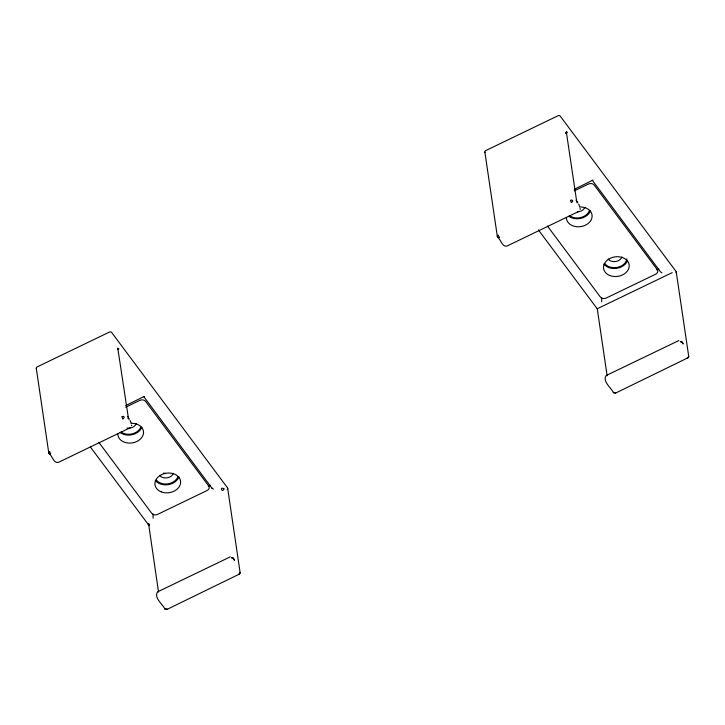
<?xml version="1.0" encoding="UTF-8"?>
<svg xmlns="http://www.w3.org/2000/svg" width="725" height="725" viewBox="0 0 725 725"><rect width="100%" height="100%" fill="white"/><g stroke="black" fill="none" stroke-linecap="round" stroke-linejoin="round"><path stroke-width="1.09" d="M117.74 348.952L117.785 348.236L128.361 417.817L127.944 418.497M566.343 131.941L576.765 201.949M117.785 348.236L118.8 348.607L117.967 349.559M158.539 592.098L148.788 525.181L90.326 446.908M153.075 518.221L153.075 513.934M601.696 301.817L601.659 297.64M615.625 393.059L615.652 392.651A1.722 1.314 -8.4 0 1 613.323 392.27A1.722 1.033 -36.7 0 0 614.99 392.651L615.525 393.113L687.862 357.833A1.722 1.314 -8.4 0 0 688.542 356.002A1.722 1.033 -36.7 0 1 687.2 357.833L687.735 358.286M607.124 375.758L597.255 308.732L672.22 272.636M565.862 133.237L566.433 131.678L567.385 132.285L566.162 133.463L565.772 133.056M144.32 396.376L125.642 405.638M592.869 180.135L574.227 189.37M680.394 341.819C681.056 340.152 683.168 343.025 683.131 344.031L681.69 341.992L680.376 341.475M166.94 609.435L167.067 608.982A1.722 1.314 -8.4 0 1 164.738 608.601A1.722 1.033 -36.7 0 0 166.406 608.973L166.94 609.435L239.277 574.155A1.722 1.314 -8.4 0 0 239.957 572.324A1.722 1.033 -36.7 0 1 238.616 574.155L239.15 574.617M125.679 407.205L139.78 400.408A4.305 3.281 -8.4 0 1 145.598 401.36L208.691 485.986A4.305 3.281 -8.4 0 1 206.988 490.562L157.642 514.36A4.305 3.281 -8.4 0 1 151.824 513.418L98.799 442.286M574.263 190.883L588.365 184.087A4.305 3.281 -8.4 0 1 594.183 185.029L657.276 269.664A4.305 3.281 -8.4 0 1 655.572 274.24L606.227 298.038A4.305 3.281 -8.4 0 1 600.409 297.087L547.384 225.964M130.464 427.632L58.254 462.45C53.432 463.465 52.173 455.49 49.037 453.533M579.048 211.301L506.838 246.128C502.017 247.143 500.757 239.168 497.622 237.211M208.283 486.257L210.295 485.288M656.868 269.927L658.88 268.957M678.872 340.532L606.154 375.532C602.049 381.205 611.465 388.183 613.413 392.533M230.287 556.854L157.57 591.863C153.464 597.536 162.88 604.505 164.829 608.855M127.301 416.531L127.89 416.793M576.022 200.163L576.466 200.408M231.592 557.833L233.078 558.168L234.547 560.362L233.106 557.924L231.9 557.915M680.82 341.52L681.69 341.992M661.925 272.772L660.575 271.966L592.298 180.244M213.449 489.103L211.999 488.242L143.704 396.493M232.236 557.842L233.106 558.313M576.946 201.487L577.743 202.909L576.901 201.713M128.361 417.817L129.159 419.231L128.325 418.035M148.707 525.553C151.244 526.694 147.855 521.239 148.326 524.701M538.376 229.861L597.228 308.805M211.999 488.242L211.745 487.753M578.668 204.133L579.638 206.453M130.083 420.455L131.053 422.775M676.226 271.793L688.705 356.31M484.88 152.123L497.359 236.64M227.641 488.115L240.12 572.632M36.295 368.445L48.774 452.962M580.109 208.383L580.163 209.453M131.569 425.067L131.578 425.774M589.407 210.712A11.845 9.017 -8.4 0 1 569.56 215.651M584.876 207.278A7.54 5.737 -8.4 0 1 577.508 211.881M590.431 210.884A12.923 9.842 -8.4 0 1 568.781 216.267M621.968 257.031A7.54 5.737 -8.4 0 1 615.579 261.535A7.54 5.737 -8.4 0 1 608.184 259.024M626.889 258.888A11.845 9.017 -8.4 0 1 617.464 267.362A11.845 9.017 -8.4 0 1 604.831 263.601M627.524 260.628A12.923 9.842 -8.4 0 1 616.567 268.359A12.923 9.842 -8.4 0 1 603.889 264.054M579.556 206.978A12.923 9.842 -8.4 0 1 592.126 216.313A12.923 9.842 -8.4 0 1 578.976 226.78A12.923 9.842 -8.4 0 1 566.406 217.446M140.822 427.043A11.845 9.017 -8.4 0 1 120.975 431.973M136.291 423.608A7.54 5.737 -8.4 0 1 126.984 428.094M141.846 427.206A12.923 9.842 -8.4 0 1 120.196 432.589M173.384 473.353A7.54 5.737 -8.4 0 1 166.995 477.866A7.54 5.737 -8.4 0 1 159.6 475.355M177.906 476.787A11.845 9.017 -8.4 0 1 167.865 483.874A11.845 9.017 -8.4 0 1 156.247 479.932M178.939 476.959A12.923 9.842 -8.4 0 1 167.983 484.681A12.923 9.842 -8.4 0 1 155.304 480.385M165.318 473.262A7.54 5.737 -8.4 0 1 163.379 473.144M130.971 423.3A12.923 9.842 -8.4 0 1 143.541 432.635A12.923 9.842 -8.4 0 1 130.391 443.102A12.923 9.842 -8.4 0 1 117.822 433.767M676.017 272.808A1.722 1.314 -8.4 0 0 676.062 271.485L560.262 116.163A1.722 1.314 -8.4 0 0 557.933 115.782L485.723 150.601A1.722 1.314 -8.4 0 0 485.043 152.431M36.458 368.753A1.722 1.314 -8.4 0 1 37.138 366.923L109.348 332.104A1.722 1.314 -8.4 0 1 111.677 332.485L227.478 487.807A1.722 1.314 -8.4 0 1 227.152 489.411M223.998 488.913C221.977 493.653 219.394 485.696 223.998 488.913M118.075 348.997L118.075 348.997M566.66 132.666L566.66 132.666M571.4 202.502L570.412 200.299A1.722 1.314 -8.4 0 1 572.741 200.68A1.722 1.033 -36.7 0 1 571.4 202.502M499.19 237.329L498.202 235.118A1.722 1.314 -8.4 0 0 497.522 236.948A1.722 1.033 -36.7 0 0 499.19 237.329M122.815 418.833L121.827 416.621A1.722 1.314 -8.4 0 1 124.156 417.002A1.722 1.033 -36.7 0 1 122.815 418.833M50.605 453.651L49.617 451.439A1.722 1.314 -8.4 0 0 48.938 453.27A1.722 1.033 -36.7 0 0 50.605 453.651M609.671 275.482A12.923 9.842 -8.4 0 0 629.218 266.057A12.923 9.842 -8.4 0 0 610.169 258.336A12.923 9.842 -8.4 0 0 609.671 275.482M161.086 491.804A12.923 9.842 -8.4 0 0 180.634 482.388A12.923 9.842 -8.4 0 0 161.584 474.657A12.923 9.842 -8.4 0 0 161.086 491.804"/></g></svg>
